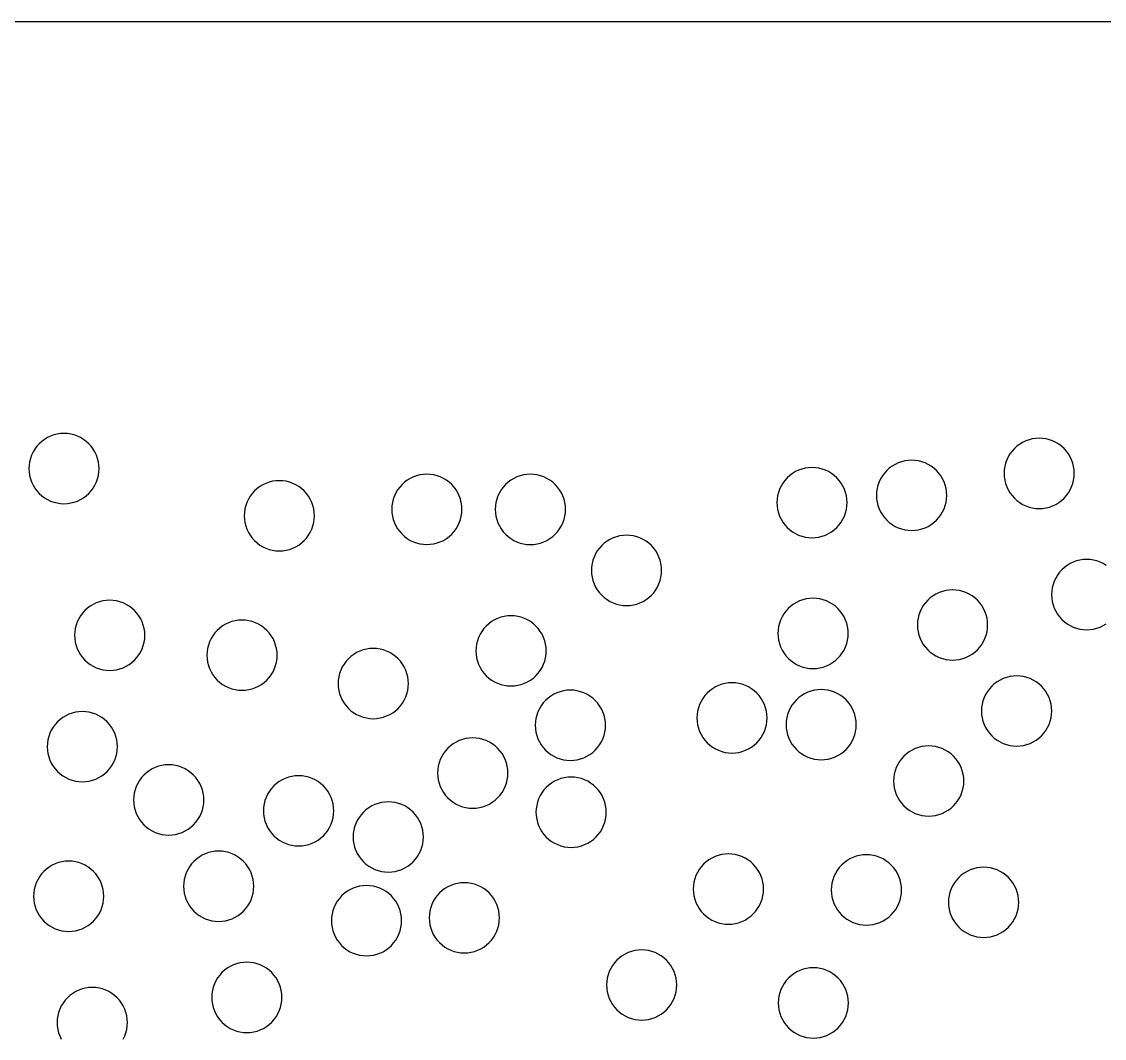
# Model space of a CAD drawing. Header units: millimetres. Extents: x 0 to 406, y 0 to 84.
# Drawn here: x 78.65 to 124.87, y 40.41 to 83.82 of the extents above; entities that cross this region are included whole.
import ezdxf

# ---------------------------------------------------------------- set-up
doc = ezdxf.new("R2010")
doc.units = ezdxf.units.MM

msp = doc.modelspace()

# ---------------------------------------------------------------- linework, layer by layer
at = {"color": 0}
for points in [[(0, 0), (0, 83.82), (406.4, 83.82), (406.4, 0), (0, 0)], [(81.52, 63.678), (81.619, 63.787), (81.707, 63.905), (81.783, 64.031), (81.846, 64.164), (81.895, 64.303), (81.931, 64.446), (81.952, 64.591), (81.96, 64.738), (81.952, 64.885), (81.931, 65.031), (81.895, 65.174), (81.846, 65.312), (81.783, 65.445), (81.707, 65.572), (81.619, 65.69), (81.52, 65.799), (81.411, 65.898), (81.293, 65.985), (81.167, 66.061), (81.034, 66.124), (80.895, 66.174), (80.752, 66.209), (80.607, 66.231), (80.46, 66.238), (80.313, 66.231), (80.167, 66.209), (80.024, 66.174), (79.886, 66.124), (79.753, 66.061), (79.626, 65.985), (79.508, 65.898), (79.399, 65.799), (79.3, 65.69), (79.213, 65.572), (79.137, 65.445), (79.074, 65.312), (79.024, 65.174), (78.989, 65.031), (78.967, 64.885), (78.96, 64.738), (78.967, 64.591), (78.989, 64.446), (79.024, 64.303), (79.074, 64.164), (79.137, 64.031), (79.213, 63.905), (79.3, 63.787), (79.399, 63.678), (79.508, 63.579), (79.626, 63.491), (79.753, 63.415), (79.886, 63.352), (80.024, 63.303), (80.167, 63.267), (80.313, 63.245), (80.46, 63.238), (80.607, 63.245), (80.752, 63.267), (80.895, 63.303), (81.034, 63.352), (81.167, 63.415), (81.293, 63.491), (81.411, 63.579), (81.52, 63.678)], [(123.153, 63.471), (123.252, 63.58), (123.339, 63.698), (123.415, 63.825), (123.478, 63.958), (123.527, 64.096), (123.563, 64.239), (123.585, 64.385), (123.592, 64.532), (123.585, 64.679), (123.563, 64.824), (123.527, 64.967), (123.478, 65.106), (123.415, 65.239), (123.339, 65.365), (123.252, 65.483), (123.153, 65.592), (123.044, 65.691), (122.925, 65.779), (122.799, 65.855), (122.666, 65.918), (122.527, 65.967), (122.385, 66.003), (122.239, 66.025), (122.092, 66.032), (121.945, 66.025), (121.799, 66.003), (121.657, 65.967), (121.518, 65.918), (121.385, 65.855), (121.259, 65.779), (121.14, 65.691), (121.031, 65.592), (120.933, 65.483), (120.845, 65.365), (120.769, 65.239), (120.706, 65.106), (120.657, 64.967), (120.621, 64.824), (120.599, 64.679), (120.592, 64.532), (120.599, 64.385), (120.621, 64.239), (120.657, 64.096), (120.706, 63.958), (120.769, 63.825), (120.845, 63.698), (120.933, 63.58), (121.031, 63.471), (121.14, 63.372), (121.259, 63.285), (121.385, 63.209), (121.518, 63.146), (121.657, 63.096), (121.799, 63.061), (121.945, 63.039), (122.092, 63.032), (122.239, 63.039), (122.385, 63.061), (122.527, 63.096), (122.666, 63.146), (122.799, 63.209), (122.925, 63.285), (123.044, 63.372), (123.153, 63.471)], [(113.454, 62.221), (113.553, 62.33), (113.641, 62.449), (113.716, 62.575), (113.779, 62.708), (113.829, 62.847), (113.865, 62.989), (113.886, 63.135), (113.893, 63.282), (113.886, 63.429), (113.865, 63.575), (113.829, 63.717), (113.779, 63.856), (113.716, 63.989), (113.641, 64.115), (113.553, 64.234), (113.454, 64.343), (113.345, 64.442), (113.227, 64.529), (113.101, 64.605), (112.967, 64.668), (112.829, 64.717), (112.686, 64.753), (112.54, 64.775), (112.393, 64.782), (112.246, 64.775), (112.101, 64.753), (111.958, 64.717), (111.819, 64.668), (111.686, 64.605), (111.56, 64.529), (111.442, 64.442), (111.333, 64.343), (111.234, 64.234), (111.146, 64.115), (111.071, 63.989), (111.008, 63.856), (110.958, 63.717), (110.922, 63.575), (110.901, 63.429), (110.893, 63.282), (110.901, 63.135), (110.922, 62.989), (110.958, 62.847), (111.008, 62.708), (111.071, 62.575), (111.146, 62.449), (111.234, 62.33), (111.333, 62.221), (111.442, 62.123), (111.56, 62.035), (111.686, 61.959), (111.819, 61.896), (111.958, 61.847), (112.101, 61.811), (112.246, 61.789), (112.393, 61.782), (112.54, 61.789), (112.686, 61.811), (112.829, 61.847), (112.967, 61.896), (113.101, 61.959), (113.227, 62.035), (113.345, 62.123), (113.454, 62.221)], [(117.706, 62.533), (117.805, 62.642), (117.892, 62.76), (117.968, 62.886), (118.031, 63.019), (118.081, 63.158), (118.116, 63.301), (118.138, 63.446), (118.145, 63.593), (118.138, 63.74), (118.116, 63.886), (118.081, 64.029), (118.031, 64.167), (117.968, 64.3), (117.892, 64.427), (117.805, 64.545), (117.706, 64.654), (117.597, 64.753), (117.479, 64.84), (117.352, 64.916), (117.219, 64.979), (117.081, 65.029), (116.938, 65.064), (116.792, 65.086), (116.645, 65.093), (116.498, 65.086), (116.353, 65.064), (116.21, 65.029), (116.071, 64.979), (115.938, 64.916), (115.812, 64.84), (115.694, 64.753), (115.585, 64.654), (115.486, 64.545), (115.398, 64.427), (115.322, 64.3), (115.259, 64.167), (115.21, 64.029), (115.174, 63.886), (115.152, 63.74), (115.145, 63.593), (115.152, 63.446), (115.174, 63.301), (115.21, 63.158), (115.259, 63.019), (115.322, 62.886), (115.398, 62.76), (115.486, 62.642), (115.585, 62.533), (115.694, 62.434), (115.812, 62.346), (115.938, 62.27), (116.071, 62.207), (116.21, 62.158), (116.353, 62.122), (116.498, 62.1), (116.645, 62.093), (116.792, 62.1), (116.938, 62.122), (117.081, 62.158), (117.219, 62.207), (117.352, 62.27), (117.479, 62.346), (117.597, 62.434), (117.706, 62.533)], [(97.011, 61.934), (97.11, 62.043), (97.198, 62.161), (97.273, 62.287), (97.336, 62.42), (97.386, 62.559), (97.422, 62.702), (97.443, 62.847), (97.451, 62.994), (97.443, 63.142), (97.422, 63.287), (97.386, 63.43), (97.336, 63.569), (97.273, 63.702), (97.198, 63.828), (97.11, 63.946), (97.011, 64.055), (96.902, 64.154), (96.784, 64.242), (96.658, 64.317), (96.525, 64.38), (96.386, 64.43), (96.243, 64.466), (96.098, 64.487), (95.951, 64.494), (95.804, 64.487), (95.658, 64.466), (95.515, 64.43), (95.377, 64.38), (95.243, 64.317), (95.117, 64.242), (94.999, 64.154), (94.89, 64.055), (94.791, 63.946), (94.703, 63.828), (94.628, 63.702), (94.565, 63.569), (94.515, 63.43), (94.479, 63.287), (94.458, 63.142), (94.451, 62.994), (94.458, 62.847), (94.479, 62.702), (94.515, 62.559), (94.565, 62.42), (94.628, 62.287), (94.703, 62.161), (94.791, 62.043), (94.89, 61.934), (94.999, 61.835), (95.117, 61.747), (95.243, 61.672), (95.377, 61.609), (95.515, 61.559), (95.658, 61.523), (95.804, 61.502), (95.951, 61.494), (96.098, 61.502), (96.243, 61.523), (96.386, 61.559), (96.525, 61.609), (96.658, 61.672), (96.784, 61.747), (96.902, 61.835), (97.011, 61.934)], [(101.432, 61.932), (101.531, 62.041), (101.619, 62.159), (101.694, 62.285), (101.757, 62.418), (101.807, 62.557), (101.843, 62.7), (101.864, 62.845), (101.872, 62.992), (101.864, 63.139), (101.843, 63.285), (101.807, 63.428), (101.757, 63.566), (101.694, 63.699), (101.619, 63.826), (101.531, 63.944), (101.432, 64.053), (101.323, 64.152), (101.205, 64.239), (101.079, 64.315), (100.946, 64.378), (100.807, 64.428), (100.664, 64.463), (100.519, 64.485), (100.372, 64.492), (100.224, 64.485), (100.079, 64.463), (99.936, 64.428), (99.797, 64.378), (99.664, 64.315), (99.538, 64.239), (99.42, 64.152), (99.311, 64.053), (99.212, 63.944), (99.124, 63.826), (99.049, 63.699), (98.986, 63.566), (98.936, 63.428), (98.9, 63.285), (98.879, 63.139), (98.872, 62.992), (98.879, 62.845), (98.9, 62.7), (98.936, 62.557), (98.986, 62.418), (99.049, 62.285), (99.124, 62.159), (99.212, 62.041), (99.311, 61.932), (99.42, 61.833), (99.538, 61.745), (99.664, 61.669), (99.797, 61.606), (99.936, 61.557), (100.079, 61.521), (100.224, 61.499), (100.372, 61.492), (100.519, 61.499), (100.664, 61.521), (100.807, 61.557), (100.946, 61.606), (101.079, 61.669), (101.205, 61.745), (101.323, 61.833), (101.432, 61.932)], [(90.714, 61.66), (90.812, 61.769), (90.9, 61.887), (90.976, 62.013), (91.039, 62.146), (91.088, 62.285), (91.124, 62.428), (91.146, 62.573), (91.153, 62.72), (91.146, 62.867), (91.124, 63.013), (91.088, 63.156), (91.039, 63.294), (90.976, 63.427), (90.9, 63.554), (90.812, 63.672), (90.714, 63.781), (90.605, 63.88), (90.486, 63.968), (90.36, 64.043), (90.227, 64.106), (90.088, 64.156), (89.946, 64.192), (89.8, 64.213), (89.653, 64.22), (89.506, 64.213), (89.36, 64.192), (89.218, 64.156), (89.079, 64.106), (88.946, 64.043), (88.82, 63.968), (88.701, 63.88), (88.592, 63.781), (88.493, 63.672), (88.406, 63.554), (88.33, 63.427), (88.267, 63.294), (88.218, 63.156), (88.182, 63.013), (88.16, 62.867), (88.153, 62.72), (88.16, 62.573), (88.182, 62.428), (88.218, 62.285), (88.267, 62.146), (88.33, 62.013), (88.406, 61.887), (88.493, 61.769), (88.592, 61.66), (88.701, 61.561), (88.82, 61.473), (88.946, 61.397), (89.079, 61.335), (89.218, 61.285), (89.36, 61.249), (89.506, 61.228), (89.653, 61.22), (89.8, 61.228), (89.946, 61.249), (90.088, 61.285), (90.227, 61.335), (90.36, 61.397), (90.486, 61.473), (90.605, 61.561), (90.714, 61.66)], [(105.536, 59.327), (105.635, 59.436), (105.722, 59.554), (105.798, 59.68), (105.861, 59.813), (105.911, 59.952), (105.946, 60.095), (105.968, 60.24), (105.975, 60.387), (105.968, 60.534), (105.946, 60.68), (105.911, 60.823), (105.861, 60.961), (105.798, 61.094), (105.722, 61.221), (105.635, 61.339), (105.536, 61.448), (105.427, 61.547), (105.308, 61.634), (105.182, 61.71), (105.049, 61.773), (104.911, 61.823), (104.768, 61.858), (104.622, 61.88), (104.475, 61.887), (104.328, 61.88), (104.182, 61.858), (104.04, 61.823), (103.901, 61.773), (103.768, 61.71), (103.642, 61.634), (103.524, 61.547), (103.414, 61.448), (103.316, 61.339), (103.228, 61.221), (103.152, 61.094), (103.089, 60.961), (103.04, 60.823), (103.004, 60.68), (102.982, 60.534), (102.975, 60.387), (102.982, 60.24), (103.004, 60.095), (103.04, 59.952), (103.089, 59.813), (103.152, 59.68), (103.228, 59.554), (103.316, 59.436), (103.414, 59.327), (103.524, 59.228), (103.642, 59.14), (103.768, 59.064), (103.901, 59.001), (104.04, 58.952), (104.182, 58.916), (104.328, 58.894), (104.475, 58.887), (104.622, 58.894), (104.768, 58.916), (104.911, 58.952), (105.049, 59.001), (105.182, 59.064), (105.308, 59.14), (105.427, 59.228), (105.536, 59.327)], [(124.956, 60.604), (124.829, 60.68), (124.696, 60.743), (124.558, 60.792), (124.415, 60.828), (124.269, 60.85), (124.122, 60.857), (123.975, 60.85), (123.83, 60.828), (123.687, 60.792), (123.548, 60.743), (123.415, 60.68), (123.289, 60.604), (123.171, 60.517), (123.062, 60.418), (122.963, 60.309), (122.875, 60.19), (122.799, 60.064), (122.737, 59.931), (122.687, 59.792), (122.651, 59.65), (122.63, 59.504), (122.622, 59.357), (122.63, 59.21), (122.651, 59.064), (122.687, 58.922), (122.737, 58.783), (122.799, 58.65), (122.875, 58.524), (122.963, 58.405), (123.062, 58.296), (123.171, 58.198), (123.289, 58.11), (123.415, 58.034), (123.548, 57.971), (123.687, 57.922), (123.83, 57.886), (123.975, 57.864), (124.122, 57.857), (124.269, 57.864), (124.415, 57.886), (124.558, 57.922), (124.696, 57.971), (124.829, 58.034), (124.956, 58.11)], [(113.501, 56.637), (113.6, 56.746), (113.687, 56.864), (113.763, 56.99), (113.826, 57.123), (113.875, 57.262), (113.911, 57.405), (113.933, 57.55), (113.94, 57.697), (113.933, 57.844), (113.911, 57.99), (113.875, 58.133), (113.826, 58.271), (113.763, 58.404), (113.687, 58.531), (113.6, 58.649), (113.501, 58.758), (113.392, 58.857), (113.273, 58.945), (113.147, 59.02), (113.014, 59.083), (112.876, 59.133), (112.733, 59.169), (112.587, 59.19), (112.44, 59.197), (112.293, 59.19), (112.147, 59.169), (112.005, 59.133), (111.866, 59.083), (111.733, 59.02), (111.607, 58.945), (111.488, 58.857), (111.379, 58.758), (111.281, 58.649), (111.193, 58.531), (111.117, 58.404), (111.054, 58.271), (111.005, 58.133), (110.969, 57.99), (110.947, 57.844), (110.94, 57.697), (110.947, 57.55), (110.969, 57.405), (111.005, 57.262), (111.054, 57.123), (111.117, 56.99), (111.193, 56.864), (111.281, 56.746), (111.379, 56.637), (111.488, 56.538), (111.607, 56.45), (111.733, 56.375), (111.866, 56.312), (112.005, 56.262), (112.147, 56.226), (112.293, 56.205), (112.44, 56.197), (112.587, 56.205), (112.733, 56.226), (112.876, 56.262), (113.014, 56.312), (113.147, 56.375), (113.273, 56.45), (113.392, 56.538), (113.501, 56.637)], [(119.453, 56.998), (119.552, 57.107), (119.64, 57.225), (119.715, 57.351), (119.778, 57.484), (119.828, 57.623), (119.864, 57.766), (119.885, 57.911), (119.892, 58.058), (119.885, 58.205), (119.864, 58.351), (119.828, 58.494), (119.778, 58.632), (119.715, 58.765), (119.64, 58.892), (119.552, 59.01), (119.453, 59.119), (119.344, 59.218), (119.226, 59.306), (119.099, 59.381), (118.966, 59.444), (118.828, 59.494), (118.685, 59.53), (118.539, 59.551), (118.392, 59.558), (118.245, 59.551), (118.1, 59.53), (117.957, 59.494), (117.818, 59.444), (117.685, 59.381), (117.559, 59.306), (117.441, 59.218), (117.332, 59.119), (117.233, 59.01), (117.145, 58.892), (117.07, 58.765), (117.007, 58.632), (116.957, 58.494), (116.921, 58.351), (116.9, 58.205), (116.892, 58.058), (116.9, 57.911), (116.921, 57.766), (116.957, 57.623), (117.007, 57.484), (117.07, 57.351), (117.145, 57.225), (117.233, 57.107), (117.332, 56.998), (117.441, 56.899), (117.559, 56.811), (117.685, 56.735), (117.818, 56.673), (117.957, 56.623), (118.1, 56.587), (118.245, 56.566), (118.392, 56.558), (118.539, 56.566), (118.685, 56.587), (118.828, 56.623), (118.966, 56.673), (119.099, 56.735), (119.226, 56.811), (119.344, 56.899), (119.453, 56.998)], [(83.473, 56.556), (83.571, 56.665), (83.659, 56.783), (83.735, 56.909), (83.798, 57.043), (83.847, 57.181), (83.883, 57.324), (83.905, 57.47), (83.912, 57.617), (83.905, 57.764), (83.883, 57.909), (83.847, 58.052), (83.798, 58.191), (83.735, 58.324), (83.659, 58.45), (83.571, 58.568), (83.473, 58.677), (83.363, 58.776), (83.245, 58.864), (83.119, 58.939), (82.986, 59.002), (82.847, 59.052), (82.704, 59.088), (82.559, 59.109), (82.412, 59.117), (82.265, 59.109), (82.119, 59.088), (81.976, 59.052), (81.838, 59.002), (81.705, 58.939), (81.578, 58.864), (81.46, 58.776), (81.351, 58.677), (81.252, 58.568), (81.165, 58.45), (81.089, 58.324), (81.026, 58.191), (80.976, 58.052), (80.941, 57.909), (80.919, 57.764), (80.912, 57.617), (80.919, 57.47), (80.941, 57.324), (80.976, 57.181), (81.026, 57.043), (81.089, 56.909), (81.165, 56.783), (81.252, 56.665), (81.351, 56.556), (81.46, 56.457), (81.578, 56.369), (81.705, 56.294), (81.838, 56.231), (81.976, 56.181), (82.119, 56.145), (82.265, 56.124), (82.412, 56.117), (82.559, 56.124), (82.704, 56.145), (82.847, 56.181), (82.986, 56.231), (83.119, 56.294), (83.245, 56.369), (83.363, 56.457), (83.473, 56.556)], [(89.121, 55.707), (89.22, 55.816), (89.308, 55.934), (89.384, 56.061), (89.447, 56.194), (89.496, 56.332), (89.532, 56.475), (89.554, 56.621), (89.561, 56.768), (89.554, 56.915), (89.532, 57.06), (89.496, 57.203), (89.447, 57.342), (89.384, 57.475), (89.308, 57.601), (89.22, 57.719), (89.121, 57.828), (89.012, 57.927), (88.894, 58.015), (88.768, 58.091), (88.635, 58.154), (88.496, 58.203), (88.353, 58.239), (88.208, 58.261), (88.061, 58.268), (87.914, 58.261), (87.768, 58.239), (87.625, 58.203), (87.487, 58.154), (87.354, 58.091), (87.227, 58.015), (87.109, 57.927), (87, 57.828), (86.901, 57.719), (86.814, 57.601), (86.738, 57.475), (86.675, 57.342), (86.625, 57.203), (86.59, 57.06), (86.568, 56.915), (86.561, 56.768), (86.568, 56.621), (86.59, 56.475), (86.625, 56.332), (86.675, 56.194), (86.738, 56.061), (86.814, 55.934), (86.901, 55.816), (87, 55.707), (87.109, 55.608), (87.227, 55.521), (87.354, 55.445), (87.487, 55.382), (87.625, 55.332), (87.768, 55.297), (87.914, 55.275), (88.061, 55.268), (88.208, 55.275), (88.353, 55.297), (88.496, 55.332), (88.635, 55.382), (88.768, 55.445), (88.894, 55.521), (89.012, 55.608), (89.121, 55.707)], [(100.607, 55.892), (100.706, 56.001), (100.794, 56.119), (100.869, 56.246), (100.932, 56.379), (100.982, 56.517), (101.018, 56.66), (101.039, 56.806), (101.046, 56.953), (101.039, 57.1), (101.018, 57.245), (100.982, 57.388), (100.932, 57.527), (100.869, 57.66), (100.794, 57.786), (100.706, 57.904), (100.607, 58.013), (100.498, 58.112), (100.38, 58.2), (100.254, 58.276), (100.12, 58.339), (99.982, 58.388), (99.839, 58.424), (99.693, 58.445), (99.546, 58.453), (99.399, 58.445), (99.254, 58.424), (99.111, 58.388), (98.972, 58.339), (98.839, 58.276), (98.713, 58.2), (98.595, 58.112), (98.486, 58.013), (98.387, 57.904), (98.299, 57.786), (98.224, 57.66), (98.161, 57.527), (98.111, 57.388), (98.075, 57.245), (98.054, 57.1), (98.046, 56.953), (98.054, 56.806), (98.075, 56.66), (98.111, 56.517), (98.161, 56.379), (98.224, 56.246), (98.299, 56.119), (98.387, 56.001), (98.486, 55.892), (98.595, 55.793), (98.713, 55.706), (98.839, 55.63), (98.972, 55.567), (99.111, 55.517), (99.254, 55.482), (99.399, 55.46), (99.546, 55.453), (99.693, 55.46), (99.839, 55.482), (99.982, 55.517), (100.12, 55.567), (100.254, 55.63), (100.38, 55.706), (100.498, 55.793), (100.607, 55.892)], [(94.722, 54.497), (94.82, 54.606), (94.908, 54.724), (94.984, 54.851), (95.047, 54.984), (95.096, 55.122), (95.132, 55.265), (95.154, 55.411), (95.161, 55.558), (95.154, 55.705), (95.132, 55.85), (95.096, 55.993), (95.047, 56.132), (94.984, 56.265), (94.908, 56.391), (94.82, 56.509), (94.722, 56.618), (94.612, 56.717), (94.494, 56.805), (94.368, 56.881), (94.235, 56.943), (94.096, 56.993), (93.954, 57.029), (93.808, 57.05), (93.661, 57.058), (93.514, 57.05), (93.368, 57.029), (93.225, 56.993), (93.087, 56.943), (92.954, 56.881), (92.828, 56.805), (92.709, 56.717), (92.6, 56.618), (92.501, 56.509), (92.414, 56.391), (92.338, 56.265), (92.275, 56.132), (92.225, 55.993), (92.19, 55.85), (92.168, 55.705), (92.161, 55.558), (92.168, 55.411), (92.19, 55.265), (92.225, 55.122), (92.275, 54.984), (92.338, 54.851), (92.414, 54.724), (92.501, 54.606), (92.6, 54.497), (92.709, 54.398), (92.828, 54.31), (92.954, 54.235), (93.087, 54.172), (93.225, 54.122), (93.368, 54.087), (93.514, 54.065), (93.661, 54.058), (93.808, 54.065), (93.954, 54.087), (94.096, 54.122), (94.235, 54.172), (94.368, 54.235), (94.494, 54.31), (94.612, 54.398), (94.722, 54.497)], [(110.038, 53.031), (110.137, 53.14), (110.225, 53.258), (110.301, 53.384), (110.363, 53.517), (110.413, 53.656), (110.449, 53.799), (110.47, 53.944), (110.478, 54.091), (110.47, 54.238), (110.449, 54.384), (110.413, 54.527), (110.363, 54.665), (110.301, 54.798), (110.225, 54.925), (110.137, 55.043), (110.038, 55.152), (109.929, 55.251), (109.811, 55.339), (109.685, 55.414), (109.552, 55.477), (109.413, 55.527), (109.27, 55.563), (109.125, 55.584), (108.978, 55.591), (108.831, 55.584), (108.685, 55.563), (108.542, 55.527), (108.404, 55.477), (108.271, 55.414), (108.144, 55.339), (108.026, 55.251), (107.917, 55.152), (107.818, 55.043), (107.73, 54.925), (107.655, 54.798), (107.592, 54.665), (107.542, 54.527), (107.506, 54.384), (107.485, 54.238), (107.478, 54.091), (107.485, 53.944), (107.506, 53.799), (107.542, 53.656), (107.592, 53.517), (107.655, 53.384), (107.73, 53.258), (107.818, 53.14), (107.917, 53.031), (108.026, 52.932), (108.144, 52.844), (108.271, 52.768), (108.404, 52.706), (108.542, 52.656), (108.685, 52.62), (108.831, 52.599), (108.978, 52.591), (109.125, 52.599), (109.27, 52.62), (109.413, 52.656), (109.552, 52.706), (109.685, 52.768), (109.811, 52.844), (109.929, 52.932), (110.038, 53.031)], [(122.187, 53.325), (122.286, 53.434), (122.373, 53.552), (122.449, 53.678), (122.512, 53.811), (122.561, 53.95), (122.597, 54.093), (122.619, 54.238), (122.626, 54.385), (122.619, 54.532), (122.597, 54.678), (122.561, 54.821), (122.512, 54.959), (122.449, 55.093), (122.373, 55.219), (122.286, 55.337), (122.187, 55.446), (122.078, 55.545), (121.959, 55.633), (121.833, 55.708), (121.7, 55.771), (121.561, 55.821), (121.419, 55.857), (121.273, 55.878), (121.126, 55.885), (120.979, 55.878), (120.833, 55.857), (120.691, 55.821), (120.552, 55.771), (120.419, 55.708), (120.293, 55.633), (120.174, 55.545), (120.065, 55.446), (119.967, 55.337), (119.879, 55.219), (119.803, 55.093), (119.74, 54.959), (119.691, 54.821), (119.655, 54.678), (119.633, 54.532), (119.626, 54.385), (119.633, 54.238), (119.655, 54.093), (119.691, 53.95), (119.74, 53.811), (119.803, 53.678), (119.879, 53.552), (119.967, 53.434), (120.065, 53.325), (120.174, 53.226), (120.293, 53.138), (120.419, 53.063), (120.552, 53), (120.691, 52.95), (120.833, 52.914), (120.979, 52.893), (121.126, 52.885), (121.273, 52.893), (121.419, 52.914), (121.561, 52.95), (121.7, 53), (121.833, 53.063), (121.959, 53.138), (122.078, 53.226), (122.187, 53.325)], [(103.141, 52.714), (103.24, 52.823), (103.327, 52.942), (103.403, 53.068), (103.466, 53.201), (103.516, 53.34), (103.551, 53.482), (103.573, 53.628), (103.58, 53.775), (103.573, 53.922), (103.551, 54.068), (103.516, 54.211), (103.466, 54.349), (103.403, 54.482), (103.327, 54.608), (103.24, 54.727), (103.141, 54.836), (103.032, 54.935), (102.914, 55.022), (102.787, 55.098), (102.654, 55.161), (102.516, 55.21), (102.373, 55.246), (102.227, 55.268), (102.08, 55.275), (101.933, 55.268), (101.788, 55.246), (101.645, 55.21), (101.506, 55.161), (101.373, 55.098), (101.247, 55.022), (101.129, 54.935), (101.019, 54.836), (100.921, 54.727), (100.833, 54.608), (100.757, 54.482), (100.694, 54.349), (100.645, 54.211), (100.609, 54.068), (100.587, 53.922), (100.58, 53.775), (100.587, 53.628), (100.609, 53.482), (100.645, 53.34), (100.694, 53.201), (100.757, 53.068), (100.833, 52.942), (100.921, 52.823), (101.019, 52.714), (101.129, 52.616), (101.247, 52.528), (101.373, 52.452), (101.506, 52.389), (101.645, 52.34), (101.788, 52.304), (101.933, 52.282), (102.08, 52.275), (102.227, 52.282), (102.373, 52.304), (102.516, 52.34), (102.654, 52.389), (102.787, 52.452), (102.914, 52.528), (103.032, 52.616), (103.141, 52.714)], [(113.846, 52.741), (113.945, 52.851), (114.033, 52.969), (114.108, 53.095), (114.171, 53.228), (114.221, 53.367), (114.257, 53.509), (114.278, 53.655), (114.285, 53.802), (114.278, 53.949), (114.257, 54.095), (114.221, 54.238), (114.171, 54.376), (114.108, 54.509), (114.033, 54.635), (113.945, 54.754), (113.846, 54.863), (113.737, 54.962), (113.619, 55.049), (113.492, 55.125), (113.359, 55.188), (113.221, 55.238), (113.078, 55.273), (112.932, 55.295), (112.785, 55.302), (112.638, 55.295), (112.493, 55.273), (112.35, 55.238), (112.211, 55.188), (112.078, 55.125), (111.952, 55.049), (111.834, 54.962), (111.725, 54.863), (111.626, 54.754), (111.538, 54.635), (111.462, 54.509), (111.4, 54.376), (111.35, 54.238), (111.314, 54.095), (111.293, 53.949), (111.285, 53.802), (111.293, 53.655), (111.314, 53.509), (111.35, 53.367), (111.4, 53.228), (111.462, 53.095), (111.538, 52.969), (111.626, 52.851), (111.725, 52.741), (111.834, 52.643), (111.952, 52.555), (112.078, 52.479), (112.211, 52.416), (112.35, 52.367), (112.493, 52.331), (112.638, 52.309), (112.785, 52.302), (112.932, 52.309), (113.078, 52.331), (113.221, 52.367), (113.359, 52.416), (113.492, 52.479), (113.619, 52.555), (113.737, 52.643), (113.846, 52.741)], [(82.302, 51.802), (82.401, 51.911), (82.489, 52.029), (82.564, 52.155), (82.627, 52.288), (82.677, 52.427), (82.713, 52.57), (82.734, 52.715), (82.741, 52.862), (82.734, 53.01), (82.713, 53.155), (82.677, 53.298), (82.627, 53.437), (82.564, 53.57), (82.489, 53.696), (82.401, 53.814), (82.302, 53.923), (82.193, 54.022), (82.075, 54.11), (81.948, 54.185), (81.815, 54.248), (81.677, 54.298), (81.534, 54.334), (81.388, 54.355), (81.241, 54.362), (81.094, 54.355), (80.949, 54.334), (80.806, 54.298), (80.667, 54.248), (80.534, 54.185), (80.408, 54.11), (80.29, 54.022), (80.181, 53.923), (80.082, 53.814), (79.994, 53.696), (79.919, 53.57), (79.856, 53.437), (79.806, 53.298), (79.77, 53.155), (79.749, 53.01), (79.741, 52.862), (79.749, 52.715), (79.77, 52.57), (79.806, 52.427), (79.856, 52.288), (79.919, 52.155), (79.994, 52.029), (80.082, 51.911), (80.181, 51.802), (80.29, 51.703), (80.408, 51.615), (80.534, 51.54), (80.667, 51.477), (80.806, 51.427), (80.949, 51.391), (81.094, 51.37), (81.241, 51.362), (81.388, 51.37), (81.534, 51.391), (81.677, 51.427), (81.815, 51.477), (81.948, 51.54), (82.075, 51.615), (82.193, 51.703), (82.302, 51.802)], [(98.972, 50.674), (99.071, 50.783), (99.159, 50.901), (99.234, 51.027), (99.297, 51.16), (99.347, 51.299), (99.383, 51.442), (99.404, 51.587), (99.411, 51.734), (99.404, 51.881), (99.383, 52.027), (99.347, 52.17), (99.297, 52.308), (99.234, 52.442), (99.159, 52.568), (99.071, 52.686), (98.972, 52.795), (98.863, 52.894), (98.745, 52.982), (98.619, 53.057), (98.486, 53.12), (98.347, 53.17), (98.204, 53.206), (98.059, 53.227), (97.911, 53.234), (97.764, 53.227), (97.619, 53.206), (97.476, 53.17), (97.337, 53.12), (97.204, 53.057), (97.078, 52.982), (96.96, 52.894), (96.851, 52.795), (96.752, 52.686), (96.664, 52.568), (96.589, 52.442), (96.526, 52.308), (96.476, 52.17), (96.44, 52.027), (96.419, 51.881), (96.411, 51.734), (96.419, 51.587), (96.44, 51.442), (96.476, 51.299), (96.526, 51.16), (96.589, 51.027), (96.664, 50.901), (96.752, 50.783), (96.851, 50.674), (96.96, 50.575), (97.078, 50.487), (97.204, 50.412), (97.337, 50.349), (97.476, 50.299), (97.619, 50.263), (97.764, 50.242), (97.911, 50.234), (98.059, 50.242), (98.204, 50.263), (98.347, 50.299), (98.486, 50.349), (98.619, 50.412), (98.745, 50.487), (98.863, 50.575), (98.972, 50.674)], [(118.436, 50.335), (118.535, 50.444), (118.622, 50.562), (118.698, 50.688), (118.761, 50.821), (118.81, 50.96), (118.846, 51.103), (118.868, 51.248), (118.875, 51.395), (118.868, 51.542), (118.846, 51.688), (118.81, 51.831), (118.761, 51.969), (118.698, 52.102), (118.622, 52.229), (118.535, 52.347), (118.436, 52.456), (118.327, 52.555), (118.208, 52.643), (118.082, 52.718), (117.949, 52.781), (117.81, 52.831), (117.668, 52.867), (117.522, 52.888), (117.375, 52.895), (117.228, 52.888), (117.082, 52.867), (116.94, 52.831), (116.801, 52.781), (116.668, 52.718), (116.542, 52.643), (116.423, 52.555), (116.314, 52.456), (116.215, 52.347), (116.128, 52.229), (116.052, 52.102), (115.989, 51.969), (115.94, 51.831), (115.904, 51.688), (115.882, 51.542), (115.875, 51.395), (115.882, 51.248), (115.904, 51.103), (115.94, 50.96), (115.989, 50.821), (116.052, 50.688), (116.128, 50.562), (116.215, 50.444), (116.314, 50.335), (116.423, 50.236), (116.542, 50.148), (116.668, 50.073), (116.801, 50.01), (116.94, 49.96), (117.082, 49.924), (117.228, 49.903), (117.375, 49.895), (117.522, 49.903), (117.668, 49.924), (117.81, 49.96), (117.949, 50.01), (118.082, 50.073), (118.208, 50.148), (118.327, 50.236), (118.436, 50.335)], [(85.991, 49.527), (86.09, 49.636), (86.178, 49.755), (86.253, 49.881), (86.316, 50.014), (86.366, 50.152), (86.402, 50.295), (86.423, 50.441), (86.431, 50.588), (86.423, 50.735), (86.402, 50.881), (86.366, 51.023), (86.316, 51.162), (86.253, 51.295), (86.178, 51.421), (86.09, 51.54), (85.991, 51.649), (85.882, 51.747), (85.764, 51.835), (85.638, 51.911), (85.505, 51.974), (85.366, 52.023), (85.223, 52.059), (85.078, 52.081), (84.931, 52.088), (84.784, 52.081), (84.638, 52.059), (84.495, 52.023), (84.357, 51.974), (84.223, 51.911), (84.097, 51.835), (83.979, 51.747), (83.87, 51.649), (83.771, 51.54), (83.683, 51.421), (83.608, 51.295), (83.545, 51.162), (83.495, 51.023), (83.459, 50.881), (83.438, 50.735), (83.431, 50.588), (83.438, 50.441), (83.459, 50.295), (83.495, 50.152), (83.545, 50.014), (83.608, 49.881), (83.683, 49.755), (83.771, 49.636), (83.87, 49.527), (83.979, 49.428), (84.097, 49.341), (84.223, 49.265), (84.357, 49.202), (84.495, 49.153), (84.638, 49.117), (84.784, 49.095), (84.931, 49.088), (85.078, 49.095), (85.223, 49.117), (85.366, 49.153), (85.505, 49.202), (85.638, 49.265), (85.764, 49.341), (85.882, 49.428), (85.991, 49.527)], [(91.535, 49.062), (91.634, 49.171), (91.722, 49.289), (91.797, 49.415), (91.86, 49.548), (91.91, 49.687), (91.946, 49.83), (91.967, 49.975), (91.974, 50.122), (91.967, 50.269), (91.946, 50.415), (91.91, 50.558), (91.86, 50.696), (91.797, 50.829), (91.722, 50.956), (91.634, 51.074), (91.535, 51.183), (91.426, 51.282), (91.308, 51.37), (91.181, 51.445), (91.048, 51.508), (90.91, 51.558), (90.767, 51.594), (90.621, 51.615), (90.474, 51.622), (90.327, 51.615), (90.182, 51.594), (90.039, 51.558), (89.9, 51.508), (89.767, 51.445), (89.641, 51.37), (89.523, 51.282), (89.414, 51.183), (89.315, 51.074), (89.227, 50.956), (89.151, 50.829), (89.089, 50.696), (89.039, 50.558), (89.003, 50.415), (88.982, 50.269), (88.974, 50.122), (88.982, 49.975), (89.003, 49.83), (89.039, 49.687), (89.089, 49.548), (89.151, 49.415), (89.227, 49.289), (89.315, 49.171), (89.414, 49.062), (89.523, 48.963), (89.641, 48.875), (89.767, 48.799), (89.9, 48.737), (90.039, 48.687), (90.182, 48.651), (90.327, 48.63), (90.474, 48.622), (90.621, 48.63), (90.767, 48.651), (90.91, 48.687), (91.048, 48.737), (91.181, 48.799), (91.308, 48.875), (91.426, 48.963), (91.535, 49.062)], [(103.171, 49.003), (103.27, 49.112), (103.357, 49.23), (103.433, 49.357), (103.496, 49.49), (103.546, 49.628), (103.581, 49.771), (103.603, 49.917), (103.61, 50.064), (103.603, 50.211), (103.581, 50.356), (103.546, 50.499), (103.496, 50.638), (103.433, 50.771), (103.357, 50.897), (103.27, 51.015), (103.171, 51.124), (103.062, 51.223), (102.944, 51.311), (102.817, 51.387), (102.684, 51.449), (102.546, 51.499), (102.403, 51.535), (102.257, 51.556), (102.11, 51.564), (101.963, 51.556), (101.818, 51.535), (101.675, 51.499), (101.536, 51.449), (101.403, 51.387), (101.277, 51.311), (101.159, 51.223), (101.05, 51.124), (100.951, 51.015), (100.863, 50.897), (100.787, 50.771), (100.724, 50.638), (100.675, 50.499), (100.639, 50.356), (100.617, 50.211), (100.61, 50.064), (100.617, 49.917), (100.639, 49.771), (100.675, 49.628), (100.724, 49.49), (100.787, 49.357), (100.863, 49.23), (100.951, 49.112), (101.05, 49.003), (101.159, 48.904), (101.277, 48.816), (101.403, 48.741), (101.536, 48.678), (101.675, 48.628), (101.818, 48.592), (101.963, 48.571), (102.11, 48.564), (102.257, 48.571), (102.403, 48.592), (102.546, 48.628), (102.684, 48.678), (102.817, 48.741), (102.944, 48.816), (103.062, 48.904), (103.171, 49.003)], [(95.362, 47.946), (95.461, 48.055), (95.549, 48.173), (95.625, 48.3), (95.688, 48.433), (95.737, 48.571), (95.773, 48.714), (95.795, 48.86), (95.802, 49.007), (95.795, 49.154), (95.773, 49.299), (95.737, 49.442), (95.688, 49.581), (95.625, 49.714), (95.549, 49.84), (95.461, 49.958), (95.362, 50.067), (95.253, 50.166), (95.135, 50.254), (95.009, 50.33), (94.876, 50.393), (94.737, 50.442), (94.594, 50.478), (94.449, 50.499), (94.302, 50.507), (94.155, 50.499), (94.009, 50.478), (93.866, 50.442), (93.728, 50.393), (93.595, 50.33), (93.468, 50.254), (93.35, 50.166), (93.241, 50.067), (93.142, 49.958), (93.055, 49.84), (92.979, 49.714), (92.916, 49.581), (92.866, 49.442), (92.831, 49.299), (92.809, 49.154), (92.802, 49.007), (92.809, 48.86), (92.831, 48.714), (92.866, 48.571), (92.916, 48.433), (92.979, 48.3), (93.055, 48.173), (93.142, 48.055), (93.241, 47.946), (93.35, 47.847), (93.468, 47.759), (93.595, 47.684), (93.728, 47.621), (93.866, 47.571), (94.009, 47.536), (94.155, 47.514), (94.302, 47.507), (94.449, 47.514), (94.594, 47.536), (94.737, 47.571), (94.876, 47.621), (95.009, 47.684), (95.135, 47.759), (95.253, 47.847), (95.362, 47.946)], [(88.125, 45.841), (88.224, 45.95), (88.312, 46.068), (88.388, 46.195), (88.451, 46.328), (88.5, 46.466), (88.536, 46.609), (88.557, 46.755), (88.565, 46.902), (88.557, 47.049), (88.536, 47.194), (88.5, 47.337), (88.451, 47.476), (88.388, 47.609), (88.312, 47.735), (88.224, 47.853), (88.125, 47.962), (88.016, 48.061), (87.898, 48.149), (87.772, 48.225), (87.639, 48.288), (87.5, 48.337), (87.357, 48.373), (87.212, 48.395), (87.065, 48.402), (86.918, 48.395), (86.772, 48.373), (86.629, 48.337), (86.491, 48.288), (86.358, 48.225), (86.231, 48.149), (86.113, 48.061), (86.004, 47.962), (85.905, 47.853), (85.817, 47.735), (85.742, 47.609), (85.679, 47.476), (85.629, 47.337), (85.594, 47.194), (85.572, 47.049), (85.565, 46.902), (85.572, 46.755), (85.594, 46.609), (85.629, 46.466), (85.679, 46.328), (85.742, 46.195), (85.817, 46.068), (85.905, 45.95), (86.004, 45.841), (86.113, 45.742), (86.231, 45.655), (86.358, 45.579), (86.491, 45.516), (86.629, 45.466), (86.772, 45.431), (86.918, 45.409), (87.065, 45.402), (87.212, 45.409), (87.357, 45.431), (87.5, 45.466), (87.639, 45.516), (87.772, 45.579), (87.898, 45.655), (88.016, 45.742), (88.125, 45.841)], [(109.887, 45.722), (109.985, 45.831), (110.073, 45.949), (110.149, 46.076), (110.212, 46.209), (110.261, 46.347), (110.297, 46.49), (110.319, 46.636), (110.326, 46.783), (110.319, 46.93), (110.297, 47.075), (110.261, 47.218), (110.212, 47.357), (110.149, 47.49), (110.073, 47.616), (109.985, 47.734), (109.887, 47.843), (109.778, 47.942), (109.659, 48.03), (109.533, 48.106), (109.4, 48.169), (109.261, 48.218), (109.119, 48.254), (108.973, 48.275), (108.826, 48.283), (108.679, 48.275), (108.533, 48.254), (108.391, 48.218), (108.252, 48.169), (108.119, 48.106), (107.993, 48.03), (107.874, 47.942), (107.765, 47.843), (107.666, 47.734), (107.579, 47.616), (107.503, 47.49), (107.44, 47.357), (107.391, 47.218), (107.355, 47.075), (107.333, 46.93), (107.326, 46.783), (107.333, 46.636), (107.355, 46.49), (107.391, 46.347), (107.44, 46.209), (107.503, 46.076), (107.579, 45.949), (107.666, 45.831), (107.765, 45.722), (107.874, 45.623), (107.993, 45.535), (108.119, 45.46), (108.252, 45.397), (108.391, 45.347), (108.533, 45.312), (108.679, 45.29), (108.826, 45.283), (108.973, 45.29), (109.119, 45.312), (109.261, 45.347), (109.4, 45.397), (109.533, 45.46), (109.659, 45.535), (109.778, 45.623), (109.887, 45.722)], [(115.778, 45.684), (115.877, 45.793), (115.965, 45.911), (116.04, 46.038), (116.103, 46.171), (116.153, 46.309), (116.189, 46.452), (116.21, 46.598), (116.218, 46.745), (116.21, 46.892), (116.189, 47.037), (116.153, 47.18), (116.103, 47.319), (116.04, 47.452), (115.965, 47.578), (115.877, 47.696), (115.778, 47.805), (115.669, 47.904), (115.551, 47.992), (115.425, 48.067), (115.292, 48.13), (115.153, 48.18), (115.01, 48.216), (114.865, 48.237), (114.718, 48.245), (114.57, 48.237), (114.425, 48.216), (114.282, 48.18), (114.143, 48.13), (114.01, 48.067), (113.884, 47.992), (113.766, 47.904), (113.657, 47.805), (113.558, 47.696), (113.47, 47.578), (113.395, 47.452), (113.332, 47.319), (113.282, 47.18), (113.246, 47.037), (113.225, 46.892), (113.218, 46.745), (113.225, 46.598), (113.246, 46.452), (113.282, 46.309), (113.332, 46.171), (113.395, 46.038), (113.47, 45.911), (113.558, 45.793), (113.657, 45.684), (113.766, 45.585), (113.884, 45.497), (114.01, 45.422), (114.143, 45.359), (114.282, 45.309), (114.425, 45.273), (114.57, 45.252), (114.718, 45.245), (114.865, 45.252), (115.01, 45.273), (115.153, 45.309), (115.292, 45.359), (115.425, 45.422), (115.551, 45.497), (115.669, 45.585), (115.778, 45.684)], [(81.72, 45.414), (81.819, 45.523), (81.907, 45.641), (81.983, 45.767), (82.046, 45.9), (82.095, 46.039), (82.131, 46.182), (82.153, 46.327), (82.16, 46.474), (82.153, 46.621), (82.131, 46.767), (82.095, 46.91), (82.046, 47.048), (81.983, 47.181), (81.907, 47.308), (81.819, 47.426), (81.72, 47.535), (81.611, 47.634), (81.493, 47.722), (81.367, 47.797), (81.234, 47.86), (81.095, 47.91), (80.952, 47.946), (80.807, 47.967), (80.66, 47.974), (80.513, 47.967), (80.367, 47.946), (80.224, 47.91), (80.086, 47.86), (79.953, 47.797), (79.826, 47.722), (79.708, 47.634), (79.599, 47.535), (79.5, 47.426), (79.413, 47.308), (79.337, 47.181), (79.274, 47.048), (79.224, 46.91), (79.189, 46.767), (79.167, 46.621), (79.16, 46.474), (79.167, 46.327), (79.189, 46.182), (79.224, 46.039), (79.274, 45.9), (79.337, 45.767), (79.413, 45.641), (79.5, 45.523), (79.599, 45.414), (79.708, 45.315), (79.826, 45.227), (79.953, 45.151), (80.086, 45.089), (80.224, 45.039), (80.367, 45.003), (80.513, 44.982), (80.66, 44.974), (80.807, 44.982), (80.952, 45.003), (81.095, 45.039), (81.234, 45.089), (81.367, 45.151), (81.493, 45.227), (81.611, 45.315), (81.72, 45.414)], [(120.779, 45.154), (120.878, 45.263), (120.965, 45.381), (121.041, 45.507), (121.104, 45.641), (121.154, 45.779), (121.189, 45.922), (121.211, 46.068), (121.218, 46.215), (121.211, 46.362), (121.189, 46.507), (121.154, 46.65), (121.104, 46.789), (121.041, 46.922), (120.965, 47.048), (120.878, 47.166), (120.779, 47.275), (120.67, 47.374), (120.552, 47.462), (120.425, 47.537), (120.292, 47.6), (120.154, 47.65), (120.011, 47.686), (119.865, 47.707), (119.718, 47.715), (119.571, 47.707), (119.426, 47.686), (119.283, 47.65), (119.144, 47.6), (119.011, 47.537), (118.885, 47.462), (118.767, 47.374), (118.658, 47.275), (118.559, 47.166), (118.471, 47.048), (118.395, 46.922), (118.332, 46.789), (118.283, 46.65), (118.247, 46.507), (118.225, 46.362), (118.218, 46.215), (118.225, 46.068), (118.247, 45.922), (118.283, 45.779), (118.332, 45.641), (118.395, 45.507), (118.471, 45.381), (118.559, 45.263), (118.658, 45.154), (118.767, 45.055), (118.885, 44.967), (119.011, 44.892), (119.144, 44.829), (119.283, 44.779), (119.426, 44.743), (119.571, 44.722), (119.718, 44.715), (119.865, 44.722), (120.011, 44.743), (120.154, 44.779), (120.292, 44.829), (120.425, 44.892), (120.552, 44.967), (120.67, 45.055), (120.779, 45.154)], [(94.435, 44.371), (94.534, 44.481), (94.621, 44.599), (94.697, 44.725), (94.76, 44.858), (94.81, 44.997), (94.845, 45.139), (94.867, 45.285), (94.874, 45.432), (94.867, 45.579), (94.845, 45.725), (94.81, 45.868), (94.76, 46.006), (94.697, 46.139), (94.621, 46.265), (94.534, 46.384), (94.435, 46.493), (94.326, 46.592), (94.208, 46.679), (94.081, 46.755), (93.948, 46.818), (93.81, 46.868), (93.667, 46.903), (93.521, 46.925), (93.374, 46.932), (93.227, 46.925), (93.082, 46.903), (92.939, 46.868), (92.8, 46.818), (92.667, 46.755), (92.541, 46.679), (92.423, 46.592), (92.314, 46.493), (92.215, 46.384), (92.127, 46.265), (92.051, 46.139), (91.988, 46.006), (91.939, 45.868), (91.903, 45.725), (91.881, 45.579), (91.874, 45.432), (91.881, 45.285), (91.903, 45.139), (91.939, 44.997), (91.988, 44.858), (92.051, 44.725), (92.127, 44.599), (92.215, 44.481), (92.314, 44.371), (92.423, 44.273), (92.541, 44.185), (92.667, 44.109), (92.8, 44.046), (92.939, 43.997), (93.082, 43.961), (93.227, 43.939), (93.374, 43.932), (93.521, 43.939), (93.667, 43.961), (93.81, 43.997), (93.948, 44.046), (94.081, 44.109), (94.208, 44.185), (94.326, 44.273), (94.435, 44.371)], [(98.61, 44.494), (98.709, 44.603), (98.797, 44.721), (98.872, 44.847), (98.935, 44.98), (98.985, 45.119), (99.021, 45.262), (99.042, 45.407), (99.05, 45.554), (99.042, 45.701), (99.021, 45.847), (98.985, 45.99), (98.935, 46.128), (98.872, 46.262), (98.797, 46.388), (98.709, 46.506), (98.61, 46.615), (98.501, 46.714), (98.383, 46.802), (98.257, 46.877), (98.124, 46.94), (97.985, 46.99), (97.842, 47.026), (97.697, 47.047), (97.55, 47.054), (97.403, 47.047), (97.257, 47.026), (97.114, 46.99), (96.976, 46.94), (96.842, 46.877), (96.716, 46.802), (96.598, 46.714), (96.489, 46.615), (96.39, 46.506), (96.302, 46.388), (96.227, 46.262), (96.164, 46.128), (96.114, 45.99), (96.078, 45.847), (96.057, 45.701), (96.05, 45.554), (96.057, 45.407), (96.078, 45.262), (96.114, 45.119), (96.164, 44.98), (96.227, 44.847), (96.302, 44.721), (96.39, 44.603), (96.489, 44.494), (96.598, 44.395), (96.716, 44.307), (96.842, 44.232), (96.976, 44.169), (97.114, 44.119), (97.257, 44.083), (97.403, 44.062), (97.55, 44.054), (97.697, 44.062), (97.842, 44.083), (97.985, 44.119), (98.124, 44.169), (98.257, 44.232), (98.383, 44.307), (98.501, 44.395), (98.61, 44.494)], [(106.181, 41.626), (106.28, 41.735), (106.368, 41.853), (106.443, 41.979), (106.506, 42.112), (106.556, 42.251), (106.592, 42.394), (106.613, 42.539), (106.62, 42.686), (106.613, 42.833), (106.592, 42.979), (106.556, 43.122), (106.506, 43.26), (106.443, 43.393), (106.368, 43.52), (106.28, 43.638), (106.181, 43.747), (106.072, 43.846), (105.954, 43.933), (105.827, 44.009), (105.694, 44.072), (105.556, 44.122), (105.413, 44.157), (105.267, 44.179), (105.12, 44.186), (104.973, 44.179), (104.828, 44.157), (104.685, 44.122), (104.546, 44.072), (104.413, 44.009), (104.287, 43.933), (104.169, 43.846), (104.06, 43.747), (103.961, 43.638), (103.873, 43.52), (103.798, 43.393), (103.735, 43.26), (103.685, 43.122), (103.649, 42.979), (103.628, 42.833), (103.62, 42.686), (103.628, 42.539), (103.649, 42.394), (103.685, 42.251), (103.735, 42.112), (103.798, 41.979), (103.873, 41.853), (103.961, 41.735), (104.06, 41.626), (104.169, 41.527), (104.287, 41.439), (104.413, 41.363), (104.546, 41.3), (104.685, 41.251), (104.828, 41.215), (104.973, 41.193), (105.12, 41.186), (105.267, 41.193), (105.413, 41.215), (105.556, 41.251), (105.694, 41.3), (105.827, 41.363), (105.954, 41.439), (106.072, 41.527), (106.181, 41.626)], [(89.327, 41.096), (89.425, 41.205), (89.513, 41.324), (89.589, 41.45), (89.652, 41.583), (89.701, 41.721), (89.737, 41.864), (89.759, 42.01), (89.766, 42.157), (89.759, 42.304), (89.737, 42.449), (89.701, 42.592), (89.652, 42.731), (89.589, 42.864), (89.513, 42.99), (89.425, 43.108), (89.327, 43.218), (89.217, 43.316), (89.099, 43.404), (88.973, 43.48), (88.84, 43.543), (88.701, 43.592), (88.559, 43.628), (88.413, 43.65), (88.266, 43.657), (88.119, 43.65), (87.973, 43.628), (87.83, 43.592), (87.692, 43.543), (87.559, 43.48), (87.433, 43.404), (87.314, 43.316), (87.205, 43.218), (87.106, 43.108), (87.019, 42.99), (86.943, 42.864), (86.88, 42.731), (86.83, 42.592), (86.795, 42.449), (86.773, 42.304), (86.766, 42.157), (86.773, 42.01), (86.795, 41.864), (86.83, 41.721), (86.88, 41.583), (86.943, 41.45), (87.019, 41.324), (87.106, 41.205), (87.205, 41.096), (87.314, 40.997), (87.433, 40.91), (87.559, 40.834), (87.692, 40.771), (87.83, 40.721), (87.973, 40.686), (88.119, 40.664), (88.266, 40.657), (88.413, 40.664), (88.559, 40.686), (88.701, 40.721), (88.84, 40.771), (88.973, 40.834), (89.099, 40.91), (89.217, 40.997), (89.327, 41.096)], [(113.51, 40.86), (113.609, 40.969), (113.697, 41.087), (113.772, 41.213), (113.835, 41.347), (113.885, 41.485), (113.921, 41.628), (113.942, 41.774), (113.95, 41.921), (113.942, 42.068), (113.921, 42.213), (113.885, 42.356), (113.835, 42.495), (113.772, 42.628), (113.697, 42.754), (113.609, 42.872), (113.51, 42.981), (113.401, 43.08), (113.283, 43.168), (113.157, 43.243), (113.024, 43.306), (112.885, 43.356), (112.742, 43.392), (112.597, 43.413), (112.45, 43.421), (112.303, 43.413), (112.157, 43.392), (112.014, 43.356), (111.876, 43.306), (111.742, 43.243), (111.616, 43.168), (111.498, 43.08), (111.389, 42.981), (111.29, 42.872), (111.202, 42.754), (111.127, 42.628), (111.064, 42.495), (111.014, 42.356), (110.978, 42.213), (110.957, 42.068), (110.95, 41.921), (110.957, 41.774), (110.978, 41.628), (111.014, 41.485), (111.064, 41.347), (111.127, 41.213), (111.202, 41.087), (111.29, 40.969), (111.389, 40.86), (111.498, 40.761), (111.616, 40.673), (111.742, 40.598), (111.876, 40.535), (112.014, 40.485), (112.157, 40.449), (112.303, 40.428), (112.45, 40.421), (112.597, 40.428), (112.742, 40.449), (112.885, 40.485), (113.024, 40.535), (113.157, 40.598), (113.283, 40.673), (113.401, 40.761), (113.51, 40.86)], [(82.989, 40.375), (83.052, 40.509), (83.101, 40.647), (83.137, 40.79), (83.159, 40.936), (83.166, 41.083), (83.159, 41.23), (83.137, 41.375), (83.101, 41.518), (83.052, 41.657), (82.989, 41.79), (82.913, 41.916), (82.825, 42.034), (82.726, 42.143), (82.617, 42.242), (82.499, 42.33), (82.373, 42.405), (82.24, 42.468), (82.101, 42.518), (81.958, 42.554), (81.813, 42.575), (81.666, 42.583), (81.519, 42.575), (81.373, 42.554), (81.23, 42.518), (81.092, 42.468), (80.959, 42.405), (80.832, 42.33), (80.714, 42.242), (80.605, 42.143), (80.506, 42.034), (80.419, 41.916), (80.343, 41.79), (80.28, 41.657), (80.23, 41.518), (80.195, 41.375), (80.173, 41.23), (80.166, 41.083), (80.173, 40.936), (80.195, 40.79), (80.23, 40.647), (80.28, 40.509), (80.343, 40.375)]]:
    msp.add_lwpolyline(points, dxfattribs=at)

doc.saveas('drawing.dxf')
